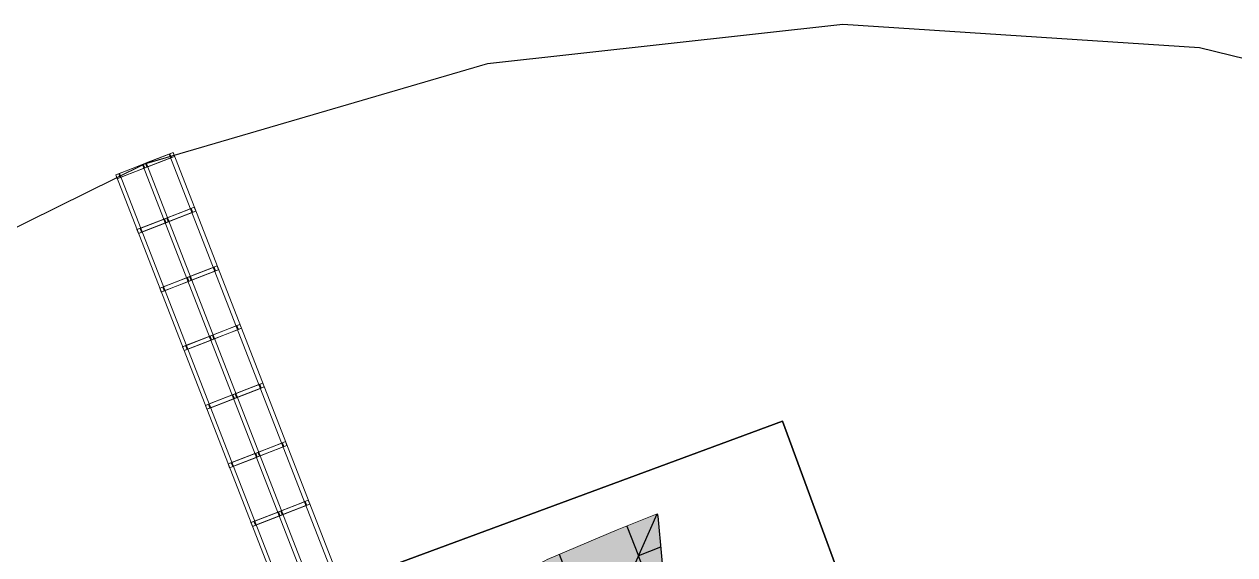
# Model space of a CAD drawing. Header units: metres. Extents: x 2688466 to 2688595, y 1221626 to 1221756.
# Drawn here: x 2688509.56 to 2688539.07, y 1221727.9 to 1221740.82 of the extents above; entities that cross this region are included whole.
import ezdxf

# ---------------------------------------------------------------- set-up
doc = ezdxf.new("R2010")
doc.units = ezdxf.units.M
doc.linetypes.add('AUSGEZOGEN', pattern=[0])
for name, color, linetype, lineweight in [('Schnittbeschriftung', 7, 'AUSGEZOGEN', 50), ('Standard', 7, 'AUSGEZOGEN', 13), ('Text Decke', 7, 'AUSGEZOGEN', 25), ('Tiefbau Global', 250, 'AUSGEZOGEN', 35)]:
    doc.layers.add(name, color=color, linetype=linetype, lineweight=lineweight)

# ---------------------------------------------------------------- blocks, each defined once
blk = doc.blocks.new('Kran parametrisch_$F1')
at = {"layer": 'Standard', "color": 253, "linetype": 'AUSGEZOGEN', "lineweight": 18, "transparency": 33554687}
for points in [[(32.139, 38.302), (25, 43.301), (17.101, 46.985), (8.682, 49.24), (0, 50), (-8.682, 49.24), (-17.101, 46.985), (-25, 43.301), (-32.139, 38.302), (-38.302, 32.139), (-43.301, 25), (-46.985, 17.101), (-49.24, 8.682), (-50, 0), (-49.24, -8.682), (-46.985, -17.101), (-43.301, -25), (-38.302, -32.139), (-32.139, -38.302), (-25, -43.301), (-17.101, -46.985), (-8.682, -49.24)], [(-8.681, -49.231), (-17.098, -46.975), (-24.995, -43.293), (-32.133, -38.295), (-38.295, -32.133), (-43.293, -24.995), (-46.975, -17.098), (-49.231, -8.681), (-49.99, 0), (-49.231, 8.681), (-46.975, 17.098), (-43.293, 24.995), (-38.295, 32.133), (-32.133, 38.295), (-24.995, 43.293), (-17.098, 46.975), (-8.681, 49.231), (0, 49.99), (8.681, 49.231), (17.098, 46.975), (24.995, 43.293), (32.133, 38.295)], [(-8.682, -49.24), (-17.101, -46.985), (-25, -43.301), (-32.139, -38.302), (-38.302, -32.139), (-43.301, -25), (-46.985, -17.101), (-49.24, -8.682), (-50, 0), (-49.24, 8.682), (-46.985, 17.101), (-43.301, 25), (-38.302, 32.139), (-32.139, 38.302), (-25, 43.301), (-17.101, 46.985), (-8.682, 49.24), (0, 50), (8.682, 49.24), (17.101, 46.985), (25, 43.301), (32.139, 38.302)], [(32.133, 38.295), (24.995, 43.293), (17.098, 46.975), (8.681, 49.231), (0, 49.99), (-8.681, 49.231), (-17.098, 46.975), (-24.995, 43.293), (-32.133, 38.295), (-38.295, 32.133), (-43.293, 24.995), (-46.975, 17.098), (-49.231, 8.681), (-49.99, 0), (-49.231, -8.681), (-46.975, -17.098), (-43.293, -24.995), (-38.295, -32.133), (-32.133, -38.295), (-24.995, -43.293), (-17.098, -46.975), (-8.681, -49.231)]]:
    blk.add_lwpolyline(points, dxfattribs=at)
for points in [[(-8.682, 49.24), (0, 50), (0, 50), (-8.682, 49.24)], [(-8.681, 49.231), (-8.681, 49.231), (0, 49.99), (0, 49.99)], [(0, 50), (8.682, 49.24), (8.682, 49.24), (0, 50)], [(0, 49.99), (0, 49.99), (8.681, 49.231), (8.681, 49.231)], [(8.681, 49.231), (8.681, 49.231), (17.098, 46.975), (17.098, 46.975)], [(8.682, 49.24), (17.101, 46.985), (17.101, 46.985), (8.682, 49.24)], [(17.098, 46.975), (17.098, 46.975), (24.995, 43.293), (24.995, 43.293)], [(17.101, 46.985), (25, 43.301), (25, 43.301), (17.101, 46.985)], [(24.995, 43.293), (24.995, 43.293), (32.133, 38.295), (32.133, 38.295)], [(25, 43.301), (32.139, 38.302), (32.139, 38.302), (25, 43.301)]]:
    blk.add_lwpolyline(points, close=True, dxfattribs=at)
at = {"layer": 'Standard', "color": 1, "linetype": 'AUSGEZOGEN', "lineweight": 18, "transparency": 33554687}
for points in [[(-0.75, -1), (-0.65, -1), (-0.65, 50), (-0.75, 50)], [(-0.65, -1), (-0.75, -1), (-0.75, 50), (-0.65, 50)], [(-0.75, 50), (-0.65, 50), (-0.65, 50), (-0.75, 50)], [(-0.75, -1), (-0.75, 50), (-0.75, 50), (-0.75, -1)], [(-0.75, 49.9), (-0.671, 49.9), (-0.671, 50), (-0.75, 50)], [(-0.05, 50), (-0.05, 49.9), (-0.75, 49.9), (-0.75, 50)], [(0.029, 50), (-0.05, 50), (-0.75, 50), (-0.671, 50)], [(-0.05, 49.9), (0.029, 49.9), (-0.671, 49.9), (-0.75, 49.9)], [(0.029, 49.9), (0.029, 50), (-0.671, 50), (-0.671, 49.9)], [(-0.65, 50), (-0.65, -1), (-0.65, -1), (-0.65, 50)], [(-0.65, 49.9), (0.65, 49.9), (0.65, 50), (-0.65, 50)], [(0.65, 49.9), (-0.65, 49.9), (-0.65, 50), (0.65, 50)], [(-0.65, 50), (0.65, 50), (0.65, 50), (-0.65, 50)], [(-0.65, 49.9), (-0.65, 50), (-0.65, 50), (-0.65, 49.9)], [(0.65, 49.9), (-0.65, 49.9), (-0.65, 49.9), (0.65, 49.9)], [(-0.05, -1), (0.05, -1), (0.05, 50), (-0.05, 50)], [(0.05, -1), (-0.05, -1), (-0.05, 50), (0.05, 50)], [(-0.05, 50), (0.05, 50), (0.05, 50), (-0.05, 50)], [(-0.05, -1), (-0.05, 50), (-0.05, 50), (-0.05, -1)], [(0.029, 49.9), (-0.05, 49.9), (-0.05, 50), (0.029, 50)], [(-0.05, -1), (0.05, -1), (0.05, 50), (-0.05, 50)], [(0.05, -1), (-0.05, -1), (-0.05, 50), (0.05, 50)], [(-0.05, 50), (0.05, 50), (0.05, 50), (-0.05, 50)], [(-0.05, -1), (-0.05, 50), (-0.05, 50), (-0.05, -1)], [(0.05, 49.9), (-0.029, 49.9), (-0.029, 50), (0.05, 50)], [(0.671, 50), (0.75, 50), (0.05, 50), (-0.029, 50)], [(0.671, 49.9), (0.671, 50), (-0.029, 50), (-0.029, 49.9)], [(0.75, 49.9), (0.671, 49.9), (-0.029, 49.9), (0.05, 49.9)], [(0.05, 50), (0.05, -1), (0.05, -1), (0.05, 50)], [(0.75, 50), (0.75, 49.9), (0.05, 49.9), (0.05, 50)], [(0.05, 50), (0.05, -1), (0.05, -1), (0.05, 50)], [(0.65, -1), (0.75, -1), (0.75, 50), (0.65, 50)], [(0.75, -1), (0.65, -1), (0.65, 50), (0.75, 50)], [(0.65, 50), (0.75, 50), (0.75, 50), (0.65, 50)], [(0.65, -1), (0.65, 50), (0.65, 50), (0.65, -1)], [(0.65, 50), (0.65, 49.9), (0.65, 49.9), (0.65, 50)], [(0.671, 49.9), (0.75, 49.9), (0.75, 50), (0.671, 50)], [(0.75, 50), (0.75, -1), (0.75, -1), (0.75, 50)], [(-0.75, 48.469), (-0.671, 48.469), (-0.671, 48.569), (-0.75, 48.569)], [(-0.05, 48.569), (-0.05, 48.469), (-0.75, 48.469), (-0.75, 48.569)], [(0.029, 48.569), (-0.05, 48.569), (-0.75, 48.569), (-0.671, 48.569)], [(-0.05, 48.469), (0.029, 48.469), (-0.671, 48.469), (-0.75, 48.469)], [(0.029, 48.469), (0.029, 48.569), (-0.671, 48.569), (-0.671, 48.469)], [(-0.65, 48.469), (0.65, 48.469), (0.65, 48.569), (-0.65, 48.569)], [(0.65, 48.469), (-0.65, 48.469), (-0.65, 48.569), (0.65, 48.569)], [(-0.65, 48.569), (0.65, 48.569), (0.65, 48.569), (-0.65, 48.569)], [(-0.65, 48.469), (-0.65, 48.569), (-0.65, 48.569), (-0.65, 48.469)], [(0.65, 48.469), (-0.65, 48.469), (-0.65, 48.469), (0.65, 48.469)], [(0.029, 48.469), (-0.05, 48.469), (-0.05, 48.569), (0.029, 48.569)], [(0.05, 48.469), (-0.029, 48.469), (-0.029, 48.569), (0.05, 48.569)], [(0.671, 48.569), (0.75, 48.569), (0.05, 48.569), (-0.029, 48.569)], [(0.671, 48.469), (0.671, 48.569), (-0.029, 48.569), (-0.029, 48.469)], [(0.75, 48.469), (0.671, 48.469), (-0.029, 48.469), (0.05, 48.469)], [(0.75, 48.569), (0.75, 48.469), (0.05, 48.469), (0.05, 48.569)], [(0.65, 48.569), (0.65, 48.469), (0.65, 48.469), (0.65, 48.569)], [(0.671, 48.469), (0.75, 48.469), (0.75, 48.569), (0.671, 48.569)], [(-0.75, 46.937), (-0.671, 46.937), (-0.671, 47.037), (-0.75, 47.037)], [(-0.05, 47.037), (-0.05, 46.937), (-0.75, 46.937), (-0.75, 47.037)], [(0.029, 47.037), (-0.05, 47.037), (-0.75, 47.037), (-0.671, 47.037)], [(-0.05, 46.937), (0.029, 46.937), (-0.671, 46.937), (-0.75, 46.937)], [(0.029, 46.937), (0.029, 47.037), (-0.671, 47.037), (-0.671, 46.937)], [(-0.65, 46.937), (0.65, 46.937), (0.65, 47.037), (-0.65, 47.037)], [(0.65, 46.937), (-0.65, 46.937), (-0.65, 47.037), (0.65, 47.037)], [(-0.65, 47.037), (0.65, 47.037), (0.65, 47.037), (-0.65, 47.037)], [(-0.65, 46.937), (-0.65, 47.037), (-0.65, 47.037), (-0.65, 46.937)], [(0.65, 46.937), (-0.65, 46.937), (-0.65, 46.937), (0.65, 46.937)], [(0.029, 46.937), (-0.05, 46.937), (-0.05, 47.037), (0.029, 47.037)], [(0.05, 46.937), (-0.029, 46.937), (-0.029, 47.037), (0.05, 47.037)], [(0.671, 47.037), (0.75, 47.037), (0.05, 47.037), (-0.029, 47.037)], [(0.671, 46.937), (0.671, 47.037), (-0.029, 47.037), (-0.029, 46.937)], [(0.75, 46.937), (0.671, 46.937), (-0.029, 46.937), (0.05, 46.937)], [(0.75, 47.037), (0.75, 46.937), (0.05, 46.937), (0.05, 47.037)], [(0.65, 47.037), (0.65, 46.937), (0.65, 46.937), (0.65, 47.037)], [(0.671, 46.937), (0.75, 46.937), (0.75, 47.037), (0.671, 47.037)], [(-0.75, 45.406), (-0.671, 45.406), (-0.671, 45.506), (-0.75, 45.506)], [(-0.05, 45.506), (-0.05, 45.406), (-0.75, 45.406), (-0.75, 45.506)], [(0.029, 45.506), (-0.05, 45.506), (-0.75, 45.506), (-0.671, 45.506)], [(0.029, 45.406), (0.029, 45.506), (-0.671, 45.506), (-0.671, 45.406)], [(-0.65, 45.406), (0.65, 45.406), (0.65, 45.506), (-0.65, 45.506)], [(0.65, 45.406), (-0.65, 45.406), (-0.65, 45.506), (0.65, 45.506)], [(-0.65, 45.506), (0.65, 45.506), (0.65, 45.506), (-0.65, 45.506)], [(-0.65, 45.406), (-0.65, 45.506), (-0.65, 45.506), (-0.65, 45.406)], [(0.029, 45.406), (-0.05, 45.406), (-0.05, 45.506), (0.029, 45.506)], [(0.05, 45.406), (-0.029, 45.406), (-0.029, 45.506), (0.05, 45.506)], [(0.671, 45.506), (0.75, 45.506), (0.05, 45.506), (-0.029, 45.506)], [(0.671, 45.406), (0.671, 45.506), (-0.029, 45.506), (-0.029, 45.406)], [(0.75, 45.506), (0.75, 45.406), (0.05, 45.406), (0.05, 45.506)], [(0.65, 45.506), (0.65, 45.406), (0.65, 45.406), (0.65, 45.506)], [(0.671, 45.406), (0.75, 45.406), (0.75, 45.506), (0.671, 45.506)], [(-0.05, 45.406), (0.029, 45.406), (-0.671, 45.406), (-0.75, 45.406)], [(0.65, 45.406), (-0.65, 45.406), (-0.65, 45.406), (0.65, 45.406)], [(0.75, 45.406), (0.671, 45.406), (-0.029, 45.406), (0.05, 45.406)], [(-0.75, 43.875), (-0.671, 43.875), (-0.671, 43.975), (-0.75, 43.975)], [(-0.05, 43.975), (-0.05, 43.875), (-0.75, 43.875), (-0.75, 43.975)], [(0.029, 43.975), (-0.05, 43.975), (-0.75, 43.975), (-0.671, 43.975)], [(0.029, 43.875), (0.029, 43.975), (-0.671, 43.975), (-0.671, 43.875)], [(-0.65, 43.875), (0.65, 43.875), (0.65, 43.975), (-0.65, 43.975)], [(0.65, 43.875), (-0.65, 43.875), (-0.65, 43.975), (0.65, 43.975)], [(-0.65, 43.975), (0.65, 43.975), (0.65, 43.975), (-0.65, 43.975)], [(-0.65, 43.875), (-0.65, 43.975), (-0.65, 43.975), (-0.65, 43.875)], [(0.029, 43.875), (-0.05, 43.875), (-0.05, 43.975), (0.029, 43.975)], [(0.05, 43.875), (-0.029, 43.875), (-0.029, 43.975), (0.05, 43.975)], [(0.671, 43.975), (0.75, 43.975), (0.05, 43.975), (-0.029, 43.975)], [(0.671, 43.875), (0.671, 43.975), (-0.029, 43.975), (-0.029, 43.875)], [(0.75, 43.975), (0.75, 43.875), (0.05, 43.875), (0.05, 43.975)], [(0.65, 43.975), (0.65, 43.875), (0.65, 43.875), (0.65, 43.975)], [(0.671, 43.875), (0.75, 43.875), (0.75, 43.975), (0.671, 43.975)], [(-0.05, 43.875), (0.029, 43.875), (-0.671, 43.875), (-0.75, 43.875)], [(0.65, 43.875), (-0.65, 43.875), (-0.65, 43.875), (0.65, 43.875)], [(0.75, 43.875), (0.671, 43.875), (-0.029, 43.875), (0.05, 43.875)], [(-0.75, 42.344), (-0.671, 42.344), (-0.671, 42.444), (-0.75, 42.444)], [(-0.05, 42.444), (-0.05, 42.344), (-0.75, 42.344), (-0.75, 42.444)], [(0.029, 42.444), (-0.05, 42.444), (-0.75, 42.444), (-0.671, 42.444)], [(-0.05, 42.344), (0.029, 42.344), (-0.671, 42.344), (-0.75, 42.344)], [(0.029, 42.344), (0.029, 42.444), (-0.671, 42.444), (-0.671, 42.344)], [(-0.65, 42.344), (0.65, 42.344), (0.65, 42.444), (-0.65, 42.444)], [(0.65, 42.344), (-0.65, 42.344), (-0.65, 42.444), (0.65, 42.444)], [(-0.65, 42.444), (0.65, 42.444), (0.65, 42.444), (-0.65, 42.444)], [(-0.65, 42.344), (-0.65, 42.444), (-0.65, 42.444), (-0.65, 42.344)], [(0.65, 42.344), (-0.65, 42.344), (-0.65, 42.344), (0.65, 42.344)], [(0.029, 42.344), (-0.05, 42.344), (-0.05, 42.444), (0.029, 42.444)], [(0.05, 42.344), (-0.029, 42.344), (-0.029, 42.444), (0.05, 42.444)], [(0.671, 42.444), (0.75, 42.444), (0.05, 42.444), (-0.029, 42.444)], [(0.671, 42.344), (0.671, 42.444), (-0.029, 42.444), (-0.029, 42.344)], [(0.75, 42.344), (0.671, 42.344), (-0.029, 42.344), (0.05, 42.344)], [(0.75, 42.444), (0.75, 42.344), (0.05, 42.344), (0.05, 42.444)], [(0.65, 42.444), (0.65, 42.344), (0.65, 42.344), (0.65, 42.444)], [(0.671, 42.344), (0.75, 42.344), (0.75, 42.444), (0.671, 42.444)], [(-0.75, 40.812), (-0.671, 40.812), (-0.671, 40.912), (-0.75, 40.912)], [(-0.05, 40.912), (-0.05, 40.812), (-0.75, 40.812), (-0.75, 40.912)], [(0.029, 40.912), (-0.05, 40.912), (-0.75, 40.912), (-0.671, 40.912)], [(-0.05, 40.812), (0.029, 40.812), (-0.671, 40.812), (-0.75, 40.812)], [(0.029, 40.812), (0.029, 40.912), (-0.671, 40.912), (-0.671, 40.812)], [(-0.65, 40.812), (0.65, 40.812), (0.65, 40.912), (-0.65, 40.912)], [(0.65, 40.812), (-0.65, 40.812), (-0.65, 40.912), (0.65, 40.912)], [(-0.65, 40.912), (0.65, 40.912), (0.65, 40.912), (-0.65, 40.912)], [(-0.65, 40.812), (-0.65, 40.912), (-0.65, 40.912), (-0.65, 40.812)], [(0.65, 40.812), (-0.65, 40.812), (-0.65, 40.812), (0.65, 40.812)], [(0.029, 40.812), (-0.05, 40.812), (-0.05, 40.912), (0.029, 40.912)], [(0.05, 40.812), (-0.029, 40.812), (-0.029, 40.912), (0.05, 40.912)], [(0.671, 40.912), (0.75, 40.912), (0.05, 40.912), (-0.029, 40.912)], [(0.671, 40.812), (0.671, 40.912), (-0.029, 40.912), (-0.029, 40.812)], [(0.75, 40.812), (0.671, 40.812), (-0.029, 40.812), (0.05, 40.812)], [(0.75, 40.912), (0.75, 40.812), (0.05, 40.812), (0.05, 40.912)], [(0.65, 40.912), (0.65, 40.812), (0.65, 40.812), (0.65, 40.912)], [(0.671, 40.812), (0.75, 40.812), (0.75, 40.912), (0.671, 40.912)]]:
    blk.add_lwpolyline(points, close=True, dxfattribs=at)

msp = doc.modelspace()

# ---------------------------------------------------------------- hatches: boundary and pattern name
at = {"layer": 'Standard', "linetype": 'AUSGEZOGEN', "lineweight": 13, "transparency": 33554559}
h = msp.add_hatch(color=7, dxfattribs=at)
h.set_gradient(color1=(240, 240, 180), color2=(240, 240, 180), one_color=1)
h.paths.add_polyline_path([(2688524.011, 1221728.504), (2688522.308, 1221727.789), (2688522.246, 1221727.749), (2688522.076, 1221727.672), (2688517.934, 1221725.783), (2688517.761, 1221725.669), (2688517.559, 1221725.59), (2688516.993, 1221725.396), (2688514.386, 1221724.33), (2688514.047, 1221724.209), (2688513.696, 1221724.228), (2688512.324, 1221723.744), (2688509.652, 1221722.658), (2688506.901, 1221721.458), (2688506.806, 1221721.418), (2688506.72, 1221721.384), (2688504.959, 1221720.697), (2688504.895, 1221720.666), (2688504.723, 1221720.595), (2688503.925, 1221720.259), (2688504.94, 1221719.813), (2688524.308, 1221727.357), (2688524.986, 1221728.899)], flags=0)
at = {"layer": 'Standard', "linetype": 'AUSGEZOGEN', "lineweight": 25, "transparency": 33554687}
h = msp.add_hatch(dxfattribs=at)
h.set_pattern_fill('MUSTER', scale=0.8925, angle=201.28, style=0, pattern_type=2)
h.set_pattern_definition([(201.28, (2688527.0285, 1221728.8439), (-0.507736, -1.15556), [0.8925, -0.8925]), (291.28, (2688527.0285, 1221728.8439), (1.15556, -0.507736), [0.8925, -0.8925])])
h.paths.add_polyline_path([(2688517.934, 1221725.783), (2688517.761, 1221725.669), (2688517.559, 1221725.59), (2688516.993, 1221725.396), (2688514.386, 1221724.33), (2688514.047, 1221724.209), (2688513.696, 1221724.228), (2688512.324, 1221723.744), (2688509.652, 1221722.658), (2688506.901, 1221721.458), (2688506.806, 1221721.418), (2688506.72, 1221721.384), (2688504.959, 1221720.697), (2688504.895, 1221720.666), (2688504.723, 1221720.595), (2688503.925, 1221720.259), (2688504.94, 1221719.813), (2688524.308, 1221727.357), (2688524.986, 1221728.899), (2688524.011, 1221728.504), (2688522.308, 1221727.789), (2688522.246, 1221727.749), (2688522.076, 1221727.672)], flags=0)
at = {"layer": 'Standard', "linetype": 'AUSGEZOGEN', "lineweight": 13, "transparency": 33554559}
h = msp.add_hatch(color=7, dxfattribs=at)
h.set_gradient(color1=(240, 240, 180), color2=(240, 240, 180), one_color=1)
h.paths.add_polyline_path([(2688524.308, 1221727.357), (2688525.243, 1221724.955), (2688525.271, 1221725.918), (2688525.001, 1221728.842), (2688524.986, 1221728.899)], flags=0)
at = {"layer": 'Standard', "linetype": 'AUSGEZOGEN', "lineweight": 25, "transparency": 33554687}
h = msp.add_hatch(dxfattribs=at)
h.set_pattern_fill('MUSTER', scale=0.8925, angle=111.28, style=0, pattern_type=2)
h.set_pattern_definition([(111.28, (2688525.7329, 1221732.1705), (-1.15556, 0.50774), [0.8925, -0.8925]), (201.28, (2688525.7329, 1221732.1705), (-0.50774, -1.15556), [0.8925, -0.8925])])
h.paths.add_polyline_path([(2688524.308, 1221727.357), (2688525.243, 1221724.955), (2688525.271, 1221725.918), (2688525.001, 1221728.842), (2688524.986, 1221728.899)], flags=0)

# ---------------------------------------------------------------- linework, layer by layer
at = {"layer": 'Schnittbeschriftung', "color": 7, "linetype": 'AUSGEZOGEN', "lineweight": 13, "transparency": 33554687}
msp.add_lwpolyline([(2688517.934, 1221725.783), (2688522.076, 1221727.672), (2688522.246, 1221727.749), (2688522.308, 1221727.789), (2688524.011, 1221728.504), (2688524.986, 1221728.899), (2688524.308, 1221727.357), (2688504.94, 1221719.813), (2688503.925, 1221720.259), (2688504.723, 1221720.595), (2688504.895, 1221720.666), (2688504.959, 1221720.697), (2688506.72, 1221721.384), (2688506.806, 1221721.418), (2688506.901, 1221721.458), (2688509.652, 1221722.658), (2688512.324, 1221723.744), (2688513.696, 1221724.228), (2688514.047, 1221724.209), (2688514.386, 1221724.33), (2688516.993, 1221725.396), (2688517.559, 1221725.59), (2688517.761, 1221725.669), (2688517.934, 1221725.783)], close=True, dxfattribs=at)
at = {"layer": 'Standard', "color": 7, "linetype": 'AUSGEZOGEN', "lineweight": 25, "transparency": 33554687}
msp.add_lwpolyline([(2688524.308, 1221727.357), (2688524.986, 1221728.899), (2688525.001, 1221728.842), (2688525.271, 1221725.918), (2688525.243, 1221724.955), (2688524.308, 1221727.357)], close=True, dxfattribs=at)
at = {"layer": 'Tiefbau Global', "color": 1, "lineweight": 25, "transparency": 33554687}
for points in [[(2688528.044, 1221731.155), (2688528.044, 1221731.155), (2688493.404, 1221718.366), (2688493.404, 1221718.366)], [(2688539.383, 1221700.392), (2688539.383, 1221700.392), (2688528.044, 1221731.155), (2688528.044, 1221731.155)]]:
    msp.add_lwpolyline(points, close=True, dxfattribs=at)

# ---------------------------------------------------------------- block references
at = {"layer": 'Text Decke', "color": 7, "linetype": 'AUSGEZOGEN', "lineweight": 18, "transparency": 33554687, "rotation": 21.27874073795148}
msp.add_blockref('Kran parametrisch_$F1', (2688530.632, 1221690.833), dxfattribs=at)

doc.saveas('drawing.dxf')
